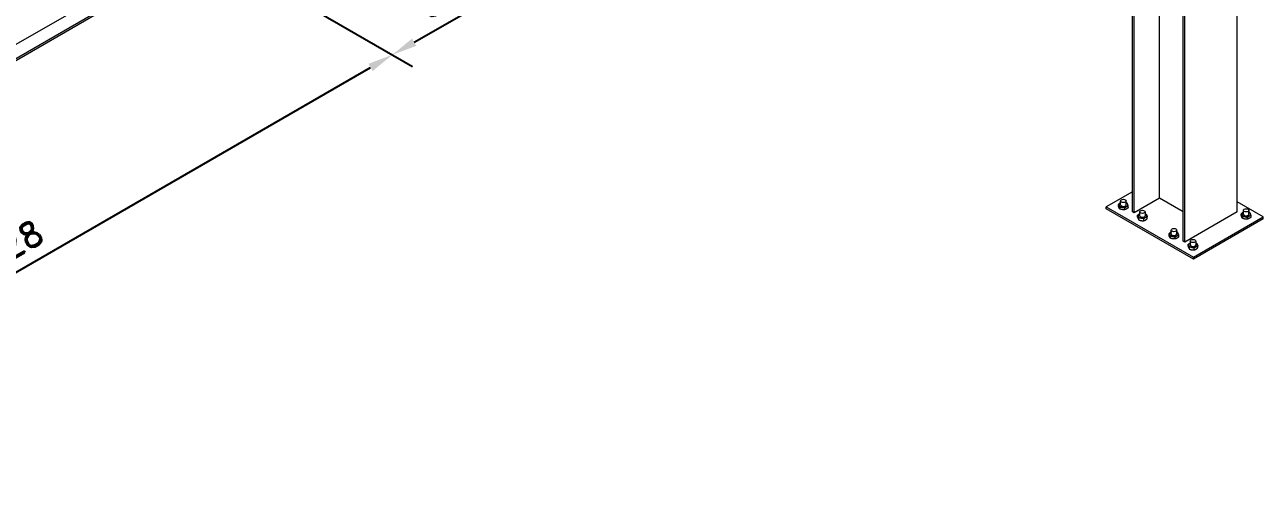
# Model space of a CAD drawing. Header units: millimetres. Extents: x -312439 to 477422, y -331570 to 212570.
# Drawn here: x 349843 to 355996, y 60082 to 62453 of the extents above; entities that cross this region are included whole.
import ezdxf

# ---------------------------------------------------------------- set-up
doc = ezdxf.new("R2010")
doc.units = ezdxf.units.MM
doc.styles.add('ROMAND', font='ROMAND.SHX')
doc.dimstyles.new('1-50 (MILIMETRO)', dxfattribs={"dimscale": 0, "dimtxt": 125, "dimasz": 125, "dimexe": 100, "dimexo": 100, "dimgap": 50, "dimtad": 0, "dimdec": 0, "dimzin": 0, "dimdsep": 46, "dimtxsty": 'ROMAND', "dimcen": -390, "dimclrd": 1, "dimclre": 1, "dimclrt": 3, "dimadec": 0, "dimazin": 0, "dimtfac": 1, "dimtdec": 0, "dimtix": 1, "dimtmove": 2, "dimatfit": 2, "dimfxl": 1, "dimtvp": 1, "dimtolj": 1, "dimtzin": 0, "dimarcsym": 0})

# ---------------------------------------------------------------- blocks, each defined once
blk = doc.blocks.new('*D161')
at = {"color": 1, "lineweight": -2, "transparency": 16777216}
for p, q in [((350510.9, 62972.7), (351769, 62246.3)), ((348028.9, 60202.5), (351560.7, 62241.6)), ((346762.6, 60808.6), (348020.7, 60082.2))]:
    blk.add_line(p, q, dxfattribs=at)
at = {"color": 1, "transparency": 16777216}
for points in [[(351550.3, 62259.6), (351571.1, 62223.5), (351669, 62304.1)], [(348018.5, 60220.5), (348039.3, 60184.4), (347920.7, 60140)]]:
    blk.add_solid(points, dxfattribs=at)
at = {"layer": 'Defpoints', "color": 0, "transparency": 16777216}
for p in [(350410.9, 63030.4, 9601.9), (351669, 62304.1), (346662.6, 60866.3, 9601.9)]:
    blk.add_point(p, dxfattribs=at)
at = {"color": 3, "transparency": 16777216, "insert": (349732.3, 61330.3), "char_height": 125, "attachment_point": 5, "rotation": 30, "style": 'ROMAND'}
blk.add_mtext('\\A1;4328', dxfattribs=at)
blk = doc.blocks.new('*D29')
at = {"color": 1, "lineweight": -2, "transparency": 16777216}
for p, q in [((351203.8, 63372.7), (352461.9, 62646.4)), ((350510.9, 62972.7), (351769, 62246.3)), ((351777.2, 62366.6), (352253.6, 62641.6))]:
    blk.add_line(p, q, dxfattribs=at)
at = {"color": 1, "transparency": 16777216}
for points in [[(352243.2, 62659.7), (352264, 62623.6), (352361.9, 62704.1)], [(351766.8, 62384.6), (351787.6, 62348.5), (351669, 62304.1)]]:
    blk.add_solid(points, dxfattribs=at)
at = {"layer": 'Defpoints', "color": 0, "transparency": 16777216}
for p in [(351103.8, 63430.5, 9601.9), (350410.9, 63030.4, 9601.9), (352361.9, 62704.1)]:
    blk.add_point(p, dxfattribs=at)
at = {"color": 3, "transparency": 16777216, "insert": (351952.9, 62612.3), "char_height": 125, "attachment_point": 5, "rotation": 30, "style": 'ROMAND'}
blk.add_mtext('\\A1;800', dxfattribs=at)

msp = doc.modelspace()

# ---------------------------------------------------------------- linework, layer by layer
at = {"color": 0, "linetype": 'Continuous', "lineweight": 0, "extrusion": (-5.55112e-17, 0.816497, 0.57735)}
for p, q in [((355865.853, 61523.921), (355865.853, 65849.39)), ((346662.598, 60476.256), (355860.952, 65786.928)), ((346662.598, 60466.254), (355860.952, 65776.927)), ((355597.351, 61378.902), (355597.351, 65624.737)), ((355606.012, 61373.902), (355606.012, 65629.737)), ((355480.423, 61591.429), (355480.423, 65557.228)), ((355346.172, 61523.921), (355346.172, 65479.718)), ((355354.833, 61518.92), (355354.833, 65484.719)), ((348998.997, 61895.185), (351196.815, 63164.096)), ((355346.172, 61623.934), (355216.251, 61548.924)), ((355216.251, 61548.924), (355649.319, 61298.892)), ((355216.251, 61538.923), (355216.251, 61548.924)), ((355649.319, 61288.891), (355216.251, 61538.923)), ((355276.726, 61552.682), (355276.726, 61561.511)), ((355283.225, 61538.678), (355283.225, 61547.508)), ((355287.372, 61559.345), (355287.372, 61578.603)), ((355307.48, 61534.926), (355307.48, 61543.756)), ((355314.59, 61559.345), (355314.59, 61578.603)), ((355325.236, 61545.177), (355325.236, 61554.007)), ((355480.423, 61591.429), (355354.833, 61518.92)), ((355597.351, 61523.921), (355480.423, 61591.429)), ((355995.773, 61498.918), (355865.853, 61573.927)), ((355897.435, 61512.5), (355897.435, 61531.758)), ((355924.652, 61512.5), (355924.652, 61531.758)), ((355354.833, 61518.92), (355346.172, 61523.921)), ((355371.147, 61498.167), (355371.147, 61506.997)), ((355377.646, 61484.164), (355377.646, 61492.994)), ((355381.793, 61524.089), (355381.793, 61504.831)), ((355401.901, 61480.412), (355401.901, 61489.241)), ((355409.011, 61524.089), (355409.011, 61504.831)), ((355419.657, 61490.663), (355419.657, 61499.493)), ((355865.853, 61523.921), (355606.012, 61373.902)), ((355649.319, 61298.892), (355995.773, 61498.918)), ((355995.773, 61488.916), (355649.319, 61288.891)), ((355886.789, 61505.836), (355886.789, 61514.666)), ((355893.288, 61491.833), (355893.288, 61500.663)), ((355917.543, 61488.081), (355917.543, 61496.91)), ((355935.298, 61498.332), (355935.298, 61507.162)), ((355995.773, 61488.916), (355995.773, 61498.918)), ((355527.905, 61407.663), (355527.905, 61416.493)), ((355538.552, 61414.327), (355538.552, 61433.584)), ((355565.769, 61414.327), (355565.769, 61433.584)), ((355576.415, 61400.159), (355576.415, 61408.988)), ((355534.404, 61393.66), (355534.404, 61402.489)), ((355558.659, 61389.907), (355558.659, 61398.737)), ((355606.012, 61373.902), (355597.351, 61378.902)), ((355622.326, 61353.149), (355622.326, 61361.979)), ((355628.826, 61339.146), (355628.826, 61347.975)), ((355632.973, 61379.07), (355632.973, 61359.812)), ((355660.19, 61379.07), (355660.19, 61359.812)), ((355670.836, 61345.645), (355670.836, 61354.474)), ((355649.319, 61288.891), (355649.319, 61298.892)), ((355653.08, 61335.393), (355653.08, 61344.223))]:
    msp.add_line(p, q, dxfattribs=at)
at = {"color": 0, "linetype": 'Continuous', "lineweight": 0}
for centre, major_axis, start_param, end_param in [((355300.981, 61559.345), (-21.746, 0), 5.49778714, 6.54498469), ((355300.981, 61559.345), (-21.746, 0), 0.26179939, 1.30899694), ((355300.981, 61559.345), (-21.746, 0), 5.38853468, 5.49778714), ((355300.981, 61559.345), (13.609, 0), 3.14159265, 6.28318531), ((355300.981, 61559.345), (-21.746, 0), 1.30899694, 2.35619449), ((355300.981, 61559.345), (-21.746, 0), 3.40339204, 4.03624328), ((355300.981, 61559.345), (-21.746, 0), 2.35619449, 3.40339204), ((355395.402, 61504.831), (-21.746, 0), 5.49778714, 6.54498469), ((355395.402, 61504.831), (-21.746, 0), 0.26179939, 1.30899694), ((355395.402, 61504.831), (-21.746, 0), 5.38853468, 5.49778714), ((355395.402, 61504.831), (13.609, 0), 3.14159265, 5.49778714), ((355395.402, 61504.831), (-21.746, 0), 1.30899694, 2.35619449), ((355395.402, 61504.831), (13.609, 0), 5.49778714, 6.28318531), ((355395.402, 61504.831), (-21.746, 0), 3.40339204, 4.03624328), ((355395.402, 61504.831), (-21.746, 0), 2.35619449, 3.40339204), ((355911.044, 61512.5), (21.746, 0), 2.35619449, 3.40339204), ((355911.044, 61512.5), (21.746, 0), 3.40339204, 4.45058959), ((355911.044, 61512.5), (21.746, 0), 2.24694203, 2.35619449), ((355911.044, 61512.5), (-13.609, 0), 0, 2.35619449), ((355911.044, 61512.5), (21.746, 0), 4.45058959, 5.49778714), ((355911.044, 61512.5), (-13.609, 0), 2.35619449, 3.14159265), ((355911.044, 61512.5), (21.746, 0), 0.26179939, 0.89465062), ((355911.044, 61512.5), (21.746, 0), 5.49778714, 6.54498469), ((355552.16, 61414.327), (-21.746, 0), 5.49778714, 6.54498469), ((355552.16, 61414.327), (-21.746, 0), 0.26179939, 1.30899694), ((355552.16, 61414.327), (-21.746, 0), 5.38853468, 5.49778714), ((355552.16, 61414.327), (13.609, 0), 3.14159265, 6.28318531), ((355552.16, 61414.327), (-21.746, 0), 3.40339204, 4.03624328), ((355552.16, 61414.327), (-21.746, 0), 2.35619449, 3.40339204), ((355552.16, 61414.327), (-21.746, 0), 1.30899694, 2.35619449), ((355646.581, 61359.812), (-21.746, 0), 5.49778714, 6.54498469), ((355646.581, 61359.812), (-21.746, 0), 0.26179939, 1.30899694), ((355646.581, 61359.812), (-21.746, 0), 5.38853468, 5.49778714), ((355646.581, 61359.812), (13.609, 0), 3.14159265, 5.49778714), ((355646.581, 61359.812), (-21.746, 0), 1.30899694, 2.35619449), ((355646.581, 61359.812), (13.609, 0), 5.49778714, 6.28318531), ((355646.581, 61359.812), (-21.746, 0), 3.40339204, 4.03624328), ((355646.581, 61359.812), (-21.746, 0), 2.35619449, 3.40339204)]:
    msp.add_ellipse(centre, major_axis=major_axis, ratio=0.57735027, start_param=start_param, end_param=end_param, dxfattribs=at)
for centre, major_axis in [((355300.981, 61578.603), (-13.609, 0)), ((355395.402, 61524.089), (-13.609, 0)), ((355911.044, 61531.758), (13.609, 0)), ((355552.16, 61433.584), (-13.609, 0)), ((355646.581, 61379.07), (-13.609, 0))]:
    msp.add_ellipse(centre, major_axis=major_axis, ratio=0.57735027, dxfattribs=at)
for points, weights in [([(355285.604, 61568.223), (355281.484, 61565.844), (355276.726, 61561.511)], [1, 1.03795484931, 1]), ([(355276.726, 61561.511), (355278.468, 61559.345), (355279.976, 61556.095)], [1, 1.0379548493, 1]), ([(355279.976, 61544.094), (355278.468, 61547.343), (355276.726, 61552.682)], [1, 1.0379548493, 1]), ([(355279.976, 61556.095), (355281.484, 61552.846), (355283.225, 61547.508)], [1, 1.0379548493, 1]), ([(355283.225, 61538.678), (355281.484, 61540.844), (355279.976, 61544.094)], [1, 1.03795484931, 1]), ([(355283.225, 61547.508), (355289.724, 61548.088), (355295.353, 61547.218)], [1, 1.0379548493, 1]), ([(355295.353, 61535.216), (355289.724, 61536.087), (355283.225, 61538.678)], [1, 1.0379548493, 1]), ([(355287.372, 61569.176), (355286.485, 61568.732), (355285.604, 61568.223)], [1.01249115378, 1.00788270894, 1]), ([(355295.353, 61547.218), (355300.981, 61546.347), (355307.48, 61543.756)], [1, 1.0379548493, 1]), ([(355307.48, 61534.926), (355300.981, 61534.345), (355295.353, 61535.216)], [1, 1.03795484931, 1]), ([(355307.48, 61543.756), (355312.238, 61548.088), (355316.358, 61550.467)], [1, 1.03795484931, 1]), ([(355316.358, 61538.466), (355312.238, 61536.087), (355307.48, 61534.926)], [1, 1.03795484931, 1]), ([(355318.737, 61568.01), (355316.584, 61568.869), (355314.59, 61569.523)], [1, 1.01226104367, 1.01660040172]), ([(355316.358, 61550.467), (355320.478, 61552.846), (355325.236, 61554.007)], [1, 1.03795484931, 1]), ([(355325.236, 61545.177), (355320.478, 61540.844), (355316.358, 61538.466)], [1, 1.03795484931, 1]), ([(355321.986, 61562.594), (355320.478, 61565.844), (355318.737, 61568.01)], [1, 1.0379548493, 1]), ([(355325.236, 61554.007), (355323.494, 61559.345), (355321.986, 61562.594)], [1, 1.0379548493, 1]), ([(355371.147, 61506.997), (355375.905, 61511.33), (355380.025, 61513.709)], [1, 1.03795484931, 1]), ([(355374.397, 61501.581), (355372.889, 61504.831), (355371.147, 61506.997)], [1, 1.0379548493, 1]), ([(355371.147, 61498.167), (355372.889, 61492.829), (355374.397, 61489.58)], [1, 1.03795484931, 1]), ([(355377.646, 61492.994), (355375.905, 61498.332), (355374.397, 61501.581)], [1, 1.0379548493, 1]), ([(355374.397, 61489.58), (355375.905, 61486.33), (355377.646, 61484.164)], [1, 1.0379548493, 1]), ([(355389.774, 61492.703), (355384.145, 61493.574), (355377.646, 61492.994)], [1, 1.0379548493, 1]), ([(355377.646, 61484.164), (355384.145, 61481.573), (355389.774, 61480.702)], [1, 1.03795484931, 1]), ([(355380.025, 61513.709), (355380.906, 61514.218), (355381.793, 61514.662)], [1, 1.00788270894, 1.01249115378]), ([(355401.901, 61489.241), (355395.402, 61491.833), (355389.774, 61492.703)], [1, 1.0379548493, 1]), ([(355389.774, 61480.702), (355395.402, 61479.831), (355401.901, 61480.412)], [1, 1.0379548493, 1]), ([(355410.779, 61495.953), (355406.659, 61493.574), (355401.901, 61489.241)], [1, 1.03795484931, 1]), ([(355401.901, 61480.412), (355406.659, 61481.573), (355410.779, 61483.951)], [1, 1.03795484931, 1]), ([(355409.011, 61515.009), (355411.005, 61514.355), (355413.158, 61513.496)], [1.01660040172, 1.01226104367, 1]), ([(355419.657, 61499.493), (355414.899, 61498.332), (355410.779, 61495.953)], [1, 1.03795484931, 1]), ([(355410.779, 61483.951), (355414.899, 61486.33), (355419.657, 61490.663)], [1, 1.03795484931, 1]), ([(355413.158, 61513.496), (355414.899, 61511.33), (355416.407, 61508.08)], [1, 1.0379548493, 1]), ([(355416.407, 61508.08), (355417.916, 61504.831), (355419.657, 61499.493)], [1, 1.03795484931, 1]), ([(355895.667, 61521.378), (355891.546, 61518.999), (355886.789, 61514.666)], [1, 1.03795484931, 1]), ([(355886.789, 61514.666), (355888.53, 61512.5), (355890.038, 61509.25)], [1, 1.0379548493, 1]), ([(355890.038, 61497.249), (355888.53, 61500.498), (355886.789, 61505.836)], [1, 1.0379548493, 1]), ([(355890.038, 61509.25), (355891.546, 61506.001), (355893.288, 61500.663)], [1, 1.0379548493, 1]), ([(355893.288, 61491.833), (355891.546, 61493.999), (355890.038, 61497.249)], [1, 1.0379548493, 1]), ([(355893.288, 61500.663), (355899.787, 61501.243), (355905.415, 61500.372)], [1, 1.0379548493, 1]), ([(355905.415, 61488.371), (355899.787, 61489.242), (355893.288, 61491.833)], [1, 1.0379548493, 1]), ([(355897.435, 61522.331), (355896.548, 61521.887), (355895.667, 61521.378)], [1.01249115378, 1.00788270894, 1]), ([(355905.415, 61500.372), (355911.044, 61499.502), (355917.543, 61496.91)], [1, 1.03795484931, 1]), ([(355917.543, 61488.081), (355911.044, 61487.5), (355905.415, 61488.371)], [1, 1.0379548493, 1]), ([(355917.543, 61496.91), (355922.3, 61501.243), (355926.42, 61503.622)], [1, 1.03795484931, 1]), ([(355926.42, 61491.62), (355922.3, 61489.242), (355917.543, 61488.081)], [1, 1.03795484931, 1]), ([(355928.799, 61521.165), (355926.647, 61522.024), (355924.652, 61522.678)], [1, 1.01226104367, 1.01660040172]), ([(355926.42, 61503.622), (355930.541, 61506.001), (355935.298, 61507.162)], [1, 1.03795484931, 1]), ([(355935.298, 61498.332), (355930.541, 61493.999), (355926.42, 61491.62)], [1, 1.03795484931, 1]), ([(355932.049, 61515.749), (355930.541, 61518.999), (355928.799, 61521.165)], [1, 1.0379548493, 1]), ([(355935.298, 61507.162), (355933.557, 61512.5), (355932.049, 61515.749)], [1, 1.0379548493, 1]), ([(355536.783, 61423.204), (355532.663, 61420.826), (355527.905, 61416.493)], [1, 1.03795484931, 1]), ([(355527.905, 61416.493), (355529.647, 61414.327), (355531.155, 61411.077)], [1, 1.0379548493, 1]), ([(355531.155, 61399.076), (355529.647, 61402.325), (355527.905, 61407.663)], [1, 1.0379548493, 1]), ([(355531.155, 61411.077), (355532.663, 61407.827), (355534.404, 61402.489)], [1, 1.0379548493, 1]), ([(355538.552, 61424.158), (355537.664, 61423.713), (355536.783, 61423.204)], [1.01249115378, 1.00788270894, 1]), ([(355569.916, 61422.992), (355567.763, 61423.85), (355565.769, 61424.505)], [1, 1.01226104367, 1.01660040172]), ([(355567.537, 61405.449), (355571.657, 61407.827), (355576.415, 61408.988)], [1, 1.03795484931, 1]), ([(355573.165, 61417.576), (355571.657, 61420.826), (355569.916, 61422.992)], [1, 1.0379548493, 1]), ([(355576.415, 61408.988), (355574.674, 61414.327), (355573.165, 61417.576)], [1, 1.0379548493, 1]), ([(355534.404, 61393.66), (355532.663, 61395.826), (355531.155, 61399.076)], [1, 1.03795484931, 1]), ([(355534.404, 61402.489), (355540.903, 61403.07), (355546.532, 61402.199)], [1, 1.0379548493, 1]), ([(355546.532, 61390.198), (355540.903, 61391.068), (355534.404, 61393.66)], [1, 1.0379548493, 1]), ([(355546.532, 61402.199), (355552.16, 61401.328), (355558.659, 61398.737)], [1, 1.0379548493, 1]), ([(355558.659, 61389.907), (355552.16, 61389.327), (355546.532, 61390.198)], [1, 1.03795484931, 1]), ([(355558.659, 61398.737), (355563.417, 61403.07), (355567.537, 61405.449)], [1, 1.03795484931, 1]), ([(355567.537, 61393.447), (355563.417, 61391.068), (355558.659, 61389.907)], [1, 1.03795484931, 1]), ([(355576.415, 61400.159), (355571.657, 61395.826), (355567.537, 61393.447)], [1, 1.03795484931, 1]), ([(355622.326, 61361.979), (355627.084, 61366.312), (355631.204, 61368.69)], [1, 1.03795484931, 1]), ([(355625.576, 61356.563), (355624.068, 61359.812), (355622.326, 61361.979)], [1, 1.0379548493, 1]), ([(355622.326, 61353.149), (355624.068, 61347.811), (355625.576, 61344.561)], [1, 1.03795484931, 1]), ([(355628.826, 61347.975), (355627.084, 61353.313), (355625.576, 61356.563)], [1, 1.0379548493, 1]), ([(355640.953, 61347.685), (355635.325, 61348.556), (355628.826, 61347.975)], [1, 1.0379548493, 1]), ([(355631.204, 61368.69), (355632.086, 61369.199), (355632.973, 61369.644)], [1, 1.00788270894, 1.01249115378]), ([(355653.08, 61344.223), (355646.581, 61346.814), (355640.953, 61347.685)], [1, 1.0379548493, 1]), ([(355661.958, 61350.935), (355657.838, 61348.556), (355653.08, 61344.223)], [1, 1.03795484931, 1]), ([(355660.19, 61369.99), (355662.184, 61369.336), (355664.337, 61368.478)], [1.01660040172, 1.01226104367, 1]), ([(355670.836, 61354.474), (355666.078, 61353.313), (355661.958, 61350.935)], [1, 1.03795484931, 1]), ([(355664.337, 61368.478), (355666.078, 61366.312), (355667.587, 61363.062)], [1, 1.0379548493, 1]), ([(355667.587, 61363.062), (355669.095, 61359.812), (355670.836, 61354.474)], [1, 1.03795484931, 1]), ([(355625.576, 61344.561), (355627.084, 61341.312), (355628.826, 61339.146)], [1, 1.0379548493, 1]), ([(355628.826, 61339.146), (355635.325, 61336.554), (355640.953, 61335.684)], [1, 1.03795484931, 1]), ([(355640.953, 61335.684), (355646.581, 61334.813), (355653.08, 61335.393)], [1, 1.0379548493, 1]), ([(355653.08, 61335.393), (355657.838, 61336.554), (355661.958, 61338.933)], [1, 1.03795484931, 1]), ([(355661.958, 61338.933), (355666.078, 61341.312), (355670.836, 61345.645)], [1, 1.03795484931, 1])]:
    msp.add_rational_spline(points, weights, degree=2, dxfattribs=at)

# ---------------------------------------------------------------- dimensions: what is measured, and where the dimension line sits
dim = msp.add_linear_dim(base=(352361.886, 62704.115, -9601.866), p1=(350410.924, 63030.402), p2=(351103.832, 63430.453), angle=210, dimstyle='1-50 (MILIMETRO)', override={"dimscale": 1, "dimfxl": 2})
dim.commit()
dim.dimension.update_dxf_attribs({"geometry": '*D29', "text_midpoint": (351952.932, 62612.343, -9601.866)})
dim = msp.add_aligned_dim(p1=(346662.598, 60866.305), p2=(350410.924, 63030.402), distance=-1258.055, dimstyle='1-50 (MILIMETRO)', override={"dimscale": 1, "dimfxl": 2})
dim.commit()
dim.dimension.update_dxf_attribs({"geometry": '*D161', "text_midpoint": (349732.315, 61330.269, -9601.866)})

doc.saveas('drawing.dxf')
